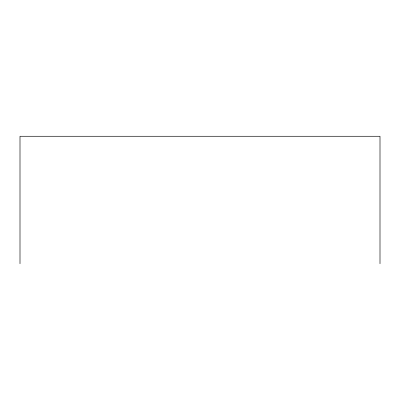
<?xml version="1.0" encoding="UTF-8"?>
<svg xmlns="http://www.w3.org/2000/svg" width="400" height="400" viewBox="0 0 400 400"><rect width="100%" height="100%" fill="white"/><g stroke="black" fill="none" stroke-linecap="round" stroke-linejoin="round"><path stroke-width="0.6" d="M380 263.725L380 136.275L20 136.275L20 263.725"/></g></svg>
